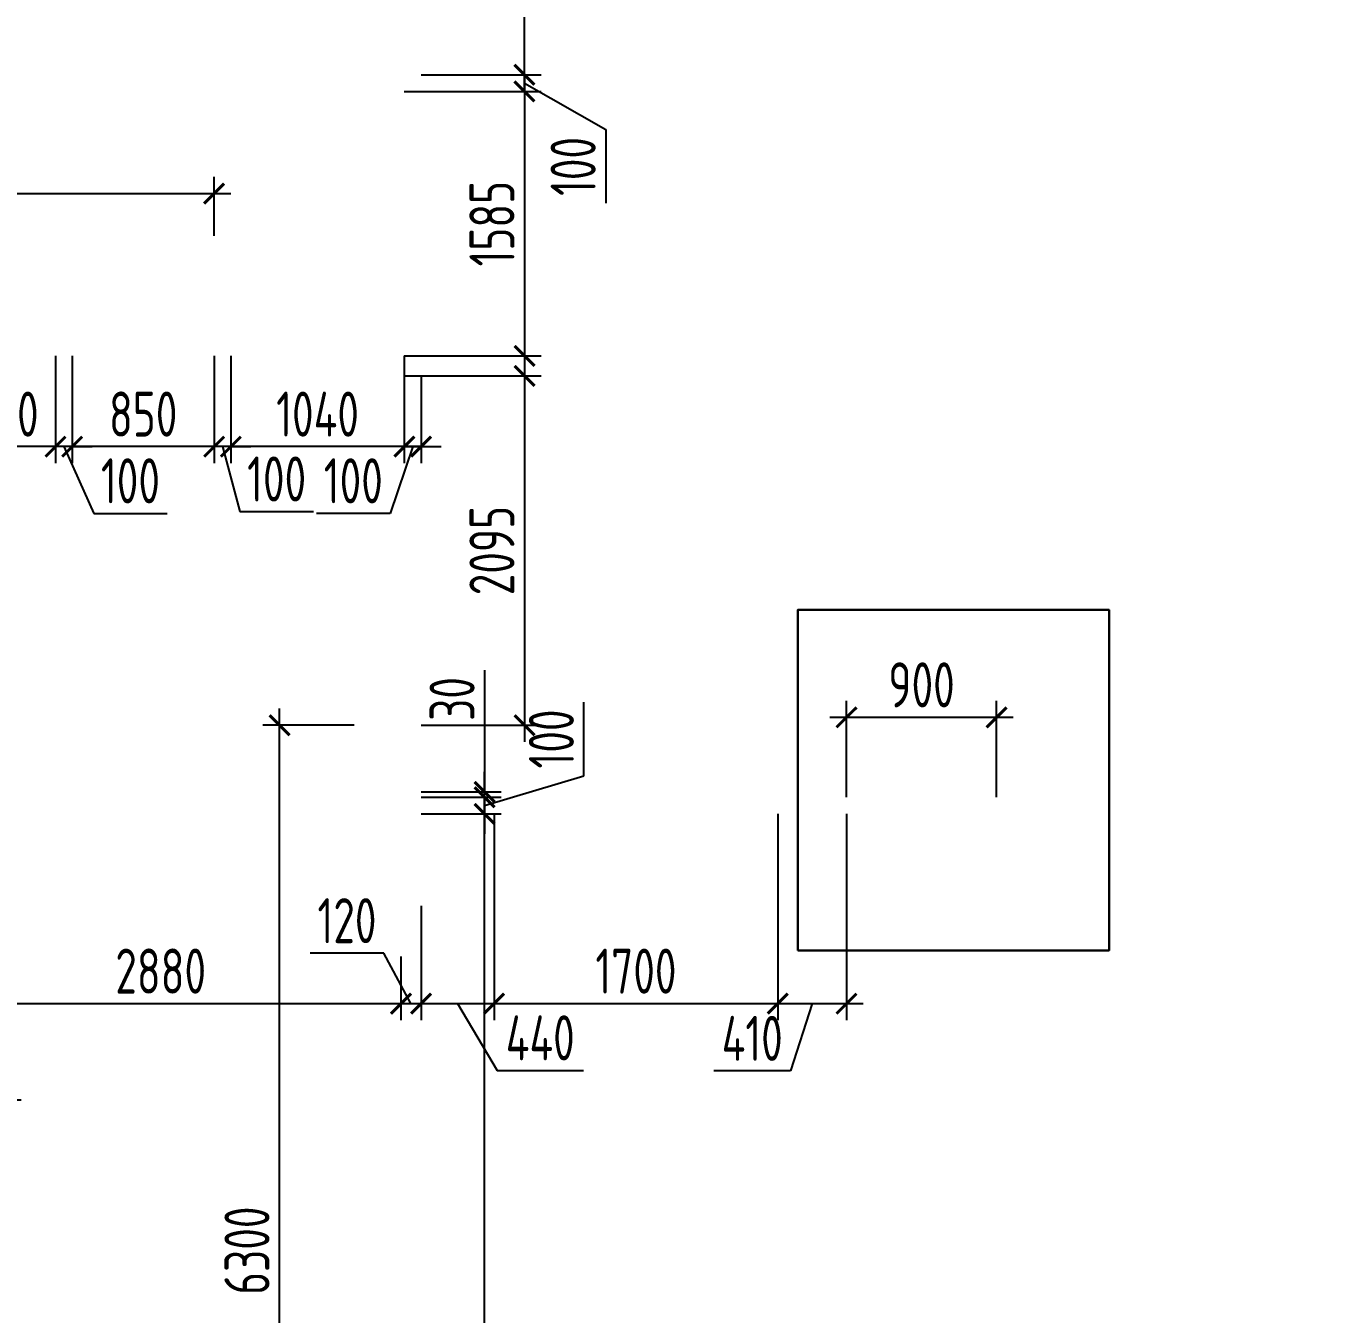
# Model space of a CAD drawing. Header units: millimetres. Extents: x -350007 to 536090, y -888 to 198380.
# Drawn here: x -202402 to -194634, y 103270 to 110994 of the extents above; entities that cross this region are included whole.
import ezdxf

# ---------------------------------------------------------------- set-up
doc = ezdxf.new("R2010")
doc.units = ezdxf.units.MM
doc.layers.add('АР_Размеры нов.', color=15, linetype='Continuous', lineweight=0)
doc.styles.add('ISOCPEUR', font='isocpeur.ttf', dxfattribs={"width": 0.7})
doc.dimstyles.new('R_100', dxfattribs={"dimtxt": 270, "dimasz": 120, "dimexe": 100, "dimexo": 0, "dimgap": 60, "dimtad": 1, "dimdec": 0, "dimrnd": 5, "dimzin": 0, "dimdsep": 46, "dimtxsty": 'ISOCPEUR', "dimblk": 'ARCHTICK', "dimcen": 0, "dimdle": 100, "dimclrd": 256, "dimclre": 256, "dimclrt": 256, "dimadec": 0, "dimazin": 0, "dimtfac": 2, "dimtdec": 0, "dimtofl": 0, "dimtmove": 1, "dimatfit": 3, "dimfxl": 1, "dimtvp": 3, "dimtolj": 1, "dimtzin": 0, "dimarcsym": 0})

# ---------------------------------------------------------------- blocks, each defined once
blk = doc.blocks.new('_ArchTick')
at = {"color": 0, "linetype": 'ByBlock', "const_width": 0.15}
blk.add_lwpolyline([(-0.5, -0.5), (0.5, 0.5)], dxfattribs=at)
blk = doc.blocks.new('*D3033')
at = {"layer": 'АР_Размеры нов.', "lineweight": -2, "ltscale": 500, "transparency": 16777216}
for p, q in [((-199652.6, 96170.7), (-199652.6, 106369.4)), ((-200033.9, 106269.4), (-199552.6, 106269.4)), ((-200033.9, 96270.7), (-199552.6, 96270.7))]:
    blk.add_line(p, q, dxfattribs=at)
at = {"layer": 'АР_Размеры нов.', "lineweight": -2, "ltscale": 500, "transparency": 16777216, "xscale": 120, "yscale": 120, "zscale": 120}
for p, rotation in [((-199652.6, 106269.4), 90), ((-199652.6, 96270.7), 270)]:
    blk.add_blockref('_ArchTick', p, dxfattribs=dict(at, rotation=rotation))
at = {"layer": 'АР_Размеры нов.', "lineweight": 13, "ltscale": 500, "transparency": 16777216, "insert": (-199847.6, 101270), "char_height": 270, "attachment_point": 5, "rotation": 90, "style": 'ISOCPEUR'}
blk.add_mtext('\\A1;10000', dxfattribs=at)
blk = doc.blocks.new('*D3035')
at = {"layer": 'АР_Размеры нов.', "lineweight": -2, "ltscale": 500, "transparency": 16777216}
for p, q in [((-203241.9, 104807.5), (-203241.9, 105231.6)), ((-203133.9, 104807.7), (-203133.9, 105231.6)), ((-203241.9, 105131.6), (-203361.9, 105131.6)), ((-203133.9, 105131.6), (-203241.9, 105131.6)), ((-203187.9, 105131.6), (-202834.2, 104555.5)), ((-203133.9, 105131.6), (-203013.9, 105131.6)), ((-202834.2, 104555.5), (-202430.7, 104555.5))]:
    blk.add_line(p, q, dxfattribs=at)
at = {"layer": 'АР_Размеры нов.', "lineweight": -2, "ltscale": 500, "transparency": 16777216, "xscale": 120, "yscale": 120, "zscale": 120}
blk.add_blockref('_ArchTick', (-203241.9, 105131.6), dxfattribs=at)
at = {"layer": 'АР_Размеры нов.', "lineweight": -2, "ltscale": 500, "transparency": 16777216, "xscale": 120, "yscale": 120, "zscale": 120, "rotation": 180}
blk.add_blockref('_ArchTick', (-203133.9, 105131.6), dxfattribs=at)
at = {"layer": 'АР_Размеры нов.', "lineweight": 13, "ltscale": 500, "transparency": 16777216, "insert": (-202632.5, 104750.5), "char_height": 270, "attachment_point": 5, "style": 'ISOCPEUR'}
blk.add_mtext('\\A1;110', dxfattribs=at)
blk = doc.blocks.new('*D3065')
at = {"layer": 'АР_Размеры нов.', "lineweight": -2, "ltscale": 500, "transparency": 16777216}
for p, q in [((-200153.9, 105414.4), (-200153.9, 105031.6)), ((-203033.9, 104807.7), (-203033.9, 105231.6)), ((-203133.9, 105131.6), (-200053.9, 105131.6))]:
    blk.add_line(p, q, dxfattribs=at)
at = {"layer": 'АР_Размеры нов.', "lineweight": -2, "ltscale": 500, "transparency": 16777216, "xscale": 120, "yscale": 120, "zscale": 120, "rotation": 180}
blk.add_blockref('_ArchTick', (-203033.9, 105131.6), dxfattribs=at)
at = {"layer": 'АР_Размеры нов.', "lineweight": -2, "ltscale": 500, "transparency": 16777216, "xscale": 120, "yscale": 120, "zscale": 120}
blk.add_blockref('_ArchTick', (-200153.9, 105131.6), dxfattribs=at)
at = {"layer": 'АР_Размеры нов.', "lineweight": 13, "ltscale": 500, "transparency": 16777216, "insert": (-201593.9, 105326.6), "char_height": 270, "attachment_point": 5, "style": 'ISOCPEUR'}
blk.add_mtext('\\A1;2880', dxfattribs=at)
blk = doc.blocks.new('*D3066')
at = {"layer": 'АР_Размеры нов.', "lineweight": -2, "ltscale": 500, "transparency": 16777216}
for p, q in [((-199595.8, 106269.4), (-199595.8, 105031.6)), ((-200033.9, 105717.8), (-200033.9, 105031.6)), ((-200133.9, 105131.6), (-199495.8, 105131.6)), ((-199814.9, 105131.6), (-199577.9, 104731.6)), ((-199577.9, 104731.6), (-199061, 104731.6))]:
    blk.add_line(p, q, dxfattribs=at)
at = {"layer": 'АР_Размеры нов.', "lineweight": -2, "ltscale": 500, "transparency": 16777216, "xscale": 120, "yscale": 120, "zscale": 120, "rotation": 180}
blk.add_blockref('_ArchTick', (-200033.9, 105131.6), dxfattribs=at)
at = {"layer": 'АР_Размеры нов.', "lineweight": -2, "ltscale": 500, "transparency": 16777216, "xscale": 120, "yscale": 120, "zscale": 120}
blk.add_blockref('_ArchTick', (-199595.8, 105131.6), dxfattribs=at)
at = {"layer": 'АР_Размеры нов.', "lineweight": 13, "ltscale": 500, "transparency": 16777216, "insert": (-199319.5, 104926.6), "char_height": 270, "attachment_point": 5, "style": 'ISOCPEUR'}
blk.add_mtext('\\A1;440', dxfattribs=at)
blk = doc.blocks.new('*D3067')
at = {"layer": 'АР_Размеры нов.', "lineweight": -2, "ltscale": 500, "transparency": 16777216}
for p, q in [((-199595.8, 106269.4), (-199595.8, 105031.6)), ((-197895.8, 106269.4), (-197895.8, 105031.6)), ((-199695.8, 105131.6), (-197795.8, 105131.6))]:
    blk.add_line(p, q, dxfattribs=at)
at = {"layer": 'АР_Размеры нов.', "lineweight": -2, "ltscale": 500, "transparency": 16777216, "xscale": 120, "yscale": 120, "zscale": 120, "rotation": 180}
blk.add_blockref('_ArchTick', (-199595.8, 105131.6), dxfattribs=at)
at = {"layer": 'АР_Размеры нов.', "lineweight": -2, "ltscale": 500, "transparency": 16777216, "xscale": 120, "yscale": 120, "zscale": 120}
blk.add_blockref('_ArchTick', (-197895.8, 105131.6), dxfattribs=at)
at = {"layer": 'АР_Размеры нов.', "lineweight": 13, "ltscale": 500, "transparency": 16777216, "insert": (-198745.8, 105326.6), "char_height": 270, "attachment_point": 5, "style": 'ISOCPEUR'}
blk.add_mtext('\\A1;1700', dxfattribs=at)
blk = doc.blocks.new('*D3068')
at = {"layer": 'АР_Размеры нов.', "lineweight": -2, "ltscale": 500, "transparency": 16777216}
for p, q in [((-197895.8, 106269.4), (-197895.8, 105031.6)), ((-197484, 106269.4), (-197484, 105031.6)), ((-197995.8, 105131.6), (-197384, 105131.6)), ((-197689.9, 105131.6), (-197818.9, 104728.5)), ((-197818.9, 104728.5), (-198279.1, 104728.5))]:
    blk.add_line(p, q, dxfattribs=at)
at = {"layer": 'АР_Размеры нов.', "lineweight": -2, "ltscale": 500, "transparency": 16777216, "xscale": 120, "yscale": 120, "zscale": 120, "rotation": 180}
blk.add_blockref('_ArchTick', (-197895.8, 105131.6), dxfattribs=at)
at = {"layer": 'АР_Размеры нов.', "lineweight": -2, "ltscale": 500, "transparency": 16777216, "xscale": 120, "yscale": 120, "zscale": 120}
blk.add_blockref('_ArchTick', (-197484, 105131.6), dxfattribs=at)
at = {"layer": 'АР_Размеры нов.', "lineweight": 13, "ltscale": 500, "transparency": 16777216, "insert": (-198049, 104923.5), "char_height": 270, "attachment_point": 5, "style": 'ISOCPEUR'}
blk.add_mtext('\\A1;410', dxfattribs=at)
blk = doc.blocks.new('*D3069')
at = {"layer": 'АР_Размеры нов.', "lineweight": -2, "ltscale": 500, "transparency": 16777216}
for p, q in [((-201173.4, 109015.3), (-201173.4, 108371.2)), ((-200133.9, 109015.3), (-200133.9, 108371.2)), ((-200033.9, 108471.2), (-201273.4, 108471.2))]:
    blk.add_line(p, q, dxfattribs=at)
at = {"layer": 'АР_Размеры нов.', "lineweight": -2, "ltscale": 500, "transparency": 16777216, "xscale": 120, "yscale": 120, "zscale": 120, "rotation": 180}
blk.add_blockref('_ArchTick', (-201173.4, 108471.2), dxfattribs=at)
at = {"layer": 'АР_Размеры нов.', "lineweight": -2, "ltscale": 500, "transparency": 16777216, "xscale": 120, "yscale": 120, "zscale": 120}
blk.add_blockref('_ArchTick', (-200133.9, 108471.2), dxfattribs=at)
at = {"layer": 'АР_Размеры нов.', "lineweight": 13, "ltscale": 500, "transparency": 16777216, "insert": (-200653.7, 108666.2), "char_height": 270, "attachment_point": 5, "style": 'ISOCPEUR'}
blk.add_mtext('\\A1;1040', dxfattribs=at)
blk = doc.blocks.new('*D3070')
at = {"layer": 'АР_Размеры нов.', "lineweight": -2, "ltscale": 500, "transparency": 16777216}
for p, q in [((-202124.1, 109015.3), (-202124.1, 108371.2)), ((-201273.4, 109015.3), (-201273.4, 108371.2)), ((-201173.4, 108471.2), (-202224.1, 108471.2))]:
    blk.add_line(p, q, dxfattribs=at)
at = {"layer": 'АР_Размеры нов.', "lineweight": -2, "ltscale": 500, "transparency": 16777216, "xscale": 120, "yscale": 120, "zscale": 120, "rotation": 180}
blk.add_blockref('_ArchTick', (-202124.1, 108471.2), dxfattribs=at)
at = {"layer": 'АР_Размеры нов.', "lineweight": -2, "ltscale": 500, "transparency": 16777216, "xscale": 120, "yscale": 120, "zscale": 120}
blk.add_blockref('_ArchTick', (-201273.4, 108471.2), dxfattribs=at)
at = {"layer": 'АР_Размеры нов.', "lineweight": 13, "ltscale": 500, "transparency": 16777216, "insert": (-201698.8, 108666.2), "char_height": 270, "attachment_point": 5, "style": 'ISOCPEUR'}
blk.add_mtext('\\A1;850', dxfattribs=at)
blk = doc.blocks.new('*D3071')
at = {"layer": 'АР_Размеры нов.', "lineweight": -2, "ltscale": 500, "transparency": 16777216}
for p, q in [((-202224.1, 109014.7), (-202224.1, 108371.2)), ((-202124.1, 109015.3), (-202124.1, 108371.2)), ((-202224.1, 108471.2), (-202344.1, 108471.2)), ((-202124.1, 108471.2), (-202224.1, 108471.2)), ((-202174.1, 108471.2), (-201995.6, 108071.2)), ((-202124.1, 108471.2), (-202004.1, 108471.2)), ((-201995.6, 108071.2), (-201554.3, 108071.2))]:
    blk.add_line(p, q, dxfattribs=at)
at = {"layer": 'АР_Размеры нов.', "lineweight": -2, "ltscale": 500, "transparency": 16777216, "xscale": 120, "yscale": 120, "zscale": 120}
blk.add_blockref('_ArchTick', (-202224.1, 108471.2), dxfattribs=at)
at = {"layer": 'АР_Размеры нов.', "lineweight": -2, "ltscale": 500, "transparency": 16777216, "xscale": 120, "yscale": 120, "zscale": 120, "rotation": 180}
blk.add_blockref('_ArchTick', (-202124.1, 108471.2), dxfattribs=at)
at = {"layer": 'АР_Размеры нов.', "lineweight": 13, "ltscale": 500, "transparency": 16777216, "insert": (-201775, 108266.2), "char_height": 270, "attachment_point": 5, "style": 'ISOCPEUR'}
blk.add_mtext('\\A1;100', dxfattribs=at)
blk = doc.blocks.new('*D3072')
at = {"layer": 'АР_Размеры нов.', "lineweight": -2, "ltscale": 500, "transparency": 16777216}
for p, q in [((-202822.4, 109015.3), (-202822.4, 108371.2)), ((-202224.1, 109014.7), (-202224.1, 108371.2)), ((-202124.1, 108471.2), (-202922.4, 108471.2))]:
    blk.add_line(p, q, dxfattribs=at)
at = {"layer": 'АР_Размеры нов.', "lineweight": -2, "ltscale": 500, "transparency": 16777216, "xscale": 120, "yscale": 120, "zscale": 120, "rotation": 180}
blk.add_blockref('_ArchTick', (-202822.4, 108471.2), dxfattribs=at)
at = {"layer": 'АР_Размеры нов.', "lineweight": -2, "ltscale": 500, "transparency": 16777216, "xscale": 120, "yscale": 120, "zscale": 120}
blk.add_blockref('_ArchTick', (-202224.1, 108471.2), dxfattribs=at)
at = {"layer": 'АР_Размеры нов.', "lineweight": 13, "ltscale": 500, "transparency": 16777216, "insert": (-202523.3, 108666.2), "char_height": 270, "attachment_point": 5, "style": 'ISOCPEUR'}
blk.add_mtext('\\A1;600', dxfattribs=at)
blk = doc.blocks.new('*D3075')
at = {"layer": 'АР_Размеры нов.', "lineweight": -2, "ltscale": 500, "transparency": 16777216}
for p, q in [((-199413.8, 110700.9), (-199413.8, 108915.3)), ((-200133.9, 110600.9), (-199313.8, 110600.9)), ((-200133.9, 109015.3), (-199313.8, 109015.3))]:
    blk.add_line(p, q, dxfattribs=at)
at = {"layer": 'АР_Размеры нов.', "lineweight": -2, "ltscale": 500, "transparency": 16777216, "xscale": 120, "yscale": 120, "zscale": 120}
for p, rotation in [((-199413.8, 110600.9), 90), ((-199413.8, 109015.3), 270)]:
    blk.add_blockref('_ArchTick', p, dxfattribs=dict(at, rotation=rotation))
at = {"layer": 'АР_Размеры нов.', "lineweight": 13, "ltscale": 500, "transparency": 16777216, "insert": (-199608.8, 109808.1), "char_height": 270, "attachment_point": 5, "rotation": 90, "style": 'ISOCPEUR'}
blk.add_mtext('\\A1;1585', dxfattribs=at)
blk = doc.blocks.new('*D3076')
at = {"layer": 'АР_Размеры нов.', "lineweight": -2, "ltscale": 500, "transparency": 16777216}
for p, q in [((-199413.8, 110700.9), (-199413.8, 110820.9)), ((-200033.9, 110700.9), (-199313.8, 110700.9)), ((-199413.8, 110600.9), (-199413.8, 110700.9)), ((-199413.8, 110650.9), (-198927.1, 110371.9)), ((-200133.9, 110600.9), (-199313.8, 110600.9)), ((-199413.8, 110600.9), (-199413.8, 110480.9)), ((-198927.1, 110371.9), (-198927.1, 109930.6))]:
    blk.add_line(p, q, dxfattribs=at)
at = {"layer": 'АР_Размеры нов.', "lineweight": -2, "ltscale": 500, "transparency": 16777216, "xscale": 120, "yscale": 120, "zscale": 120}
for p, rotation in [((-199413.8, 110700.9), 270), ((-199413.8, 110600.9), 90)]:
    blk.add_blockref('_ArchTick', p, dxfattribs=dict(at, rotation=rotation))
at = {"layer": 'АР_Размеры нов.', "lineweight": 13, "ltscale": 500, "transparency": 16777216, "insert": (-199122.1, 110151.2), "char_height": 270, "attachment_point": 5, "rotation": 90, "style": 'ISOCPEUR'}
blk.add_mtext('\\A1;100', dxfattribs=at)
blk = doc.blocks.new('*D3077')
at = {"layer": 'АР_Размеры нов.', "lineweight": -2, "ltscale": 500, "transparency": 16777216}
for p, q in [((-199413.8, 110600.9), (-199413.8, 112500.7)), ((-200033.9, 112400.7), (-199313.8, 112400.7)), ((-200033.9, 110700.9), (-199313.8, 110700.9))]:
    blk.add_line(p, q, dxfattribs=at)
at = {"layer": 'АР_Размеры нов.', "lineweight": -2, "ltscale": 500, "transparency": 16777216, "xscale": 120, "yscale": 120, "zscale": 120}
for p, rotation in [((-199413.8, 112400.7), 90), ((-199413.8, 110700.9), 270)]:
    blk.add_blockref('_ArchTick', p, dxfattribs=dict(at, rotation=rotation))
at = {"layer": 'АР_Размеры нов.', "lineweight": 13, "ltscale": 500, "transparency": 16777216, "insert": (-199608.8, 111550.8), "char_height": 270, "attachment_point": 5, "rotation": 90, "style": 'ISOCPEUR'}
blk.add_mtext('\\A1;1700', dxfattribs=at)
blk = doc.blocks.new('*D2349')
at = {"layer": 'АР_Размеры нов.', "lineweight": -2, "ltscale": 500, "transparency": 16777216}
for p, q in [((-200133.9, 108895.3), (-200133.9, 108371.2)), ((-200033.9, 108895.3), (-200033.9, 108371.2)), ((-200133.9, 108471.2), (-200253.9, 108471.2)), ((-200083.9, 108471.2), (-200218.9, 108071.2)), ((-200133.9, 108471.2), (-200033.9, 108471.2)), ((-200033.9, 108471.2), (-199913.9, 108471.2)), ((-200218.9, 108071.2), (-200660.2, 108071.2))]:
    blk.add_line(p, q, dxfattribs=at)
at = {"layer": 'АР_Размеры нов.', "lineweight": -2, "ltscale": 500, "transparency": 16777216, "xscale": 120, "yscale": 120, "zscale": 120}
blk.add_blockref('_ArchTick', (-200133.9, 108471.2), dxfattribs=at)
at = {"layer": 'АР_Размеры нов.', "lineweight": -2, "ltscale": 500, "transparency": 16777216, "xscale": 120, "yscale": 120, "zscale": 120, "rotation": 180}
blk.add_blockref('_ArchTick', (-200033.9, 108471.2), dxfattribs=at)
at = {"layer": 'АР_Размеры нов.', "lineweight": 13, "ltscale": 500, "transparency": 16777216, "insert": (-200439.5, 108266.2), "char_height": 270, "attachment_point": 5, "style": 'ISOCPEUR'}
blk.add_mtext('\\A1;100', dxfattribs=at)
blk = doc.blocks.new('*D2350')
at = {"layer": 'АР_Размеры нов.', "lineweight": -2, "ltscale": 500, "transparency": 16777216}
for p, q in [((-201273.4, 109015.3), (-201273.4, 108371.2)), ((-201173.4, 109015.3), (-201173.4, 108371.2)), ((-201273.4, 108471.2), (-201393.4, 108471.2)), ((-201173.4, 108471.2), (-201273.4, 108471.2)), ((-201223.4, 108471.2), (-201119.5, 108082.3)), ((-201173.4, 108471.2), (-201053.4, 108471.2)), ((-201119.5, 108082.3), (-200678.2, 108082.3))]:
    blk.add_line(p, q, dxfattribs=at)
at = {"layer": 'АР_Размеры нов.', "lineweight": -2, "ltscale": 500, "transparency": 16777216, "xscale": 120, "yscale": 120, "zscale": 120}
blk.add_blockref('_ArchTick', (-201273.4, 108471.2), dxfattribs=at)
at = {"layer": 'АР_Размеры нов.', "lineweight": -2, "ltscale": 500, "transparency": 16777216, "xscale": 120, "yscale": 120, "zscale": 120, "rotation": 180}
blk.add_blockref('_ArchTick', (-201173.4, 108471.2), dxfattribs=at)
at = {"layer": 'АР_Размеры нов.', "lineweight": 13, "ltscale": 500, "transparency": 16777216, "insert": (-200898.9, 108277.3), "char_height": 270, "attachment_point": 5, "style": 'ISOCPEUR'}
blk.add_mtext('\\A1;100', dxfattribs=at)
blk = doc.blocks.new('*D3116')
at = {"layer": 'АР_Размеры нов.', "lineweight": -2, "transparency": 16777216}
for p, q in [((-204654.8, 109634.7), (-204654.8, 110088.4)), ((-201273.4, 109734.7), (-201273.4, 110088.4)), ((-204754.8, 109988.4), (-201173.4, 109988.4))]:
    blk.add_line(p, q, dxfattribs=at)
at = {"layer": 'АР_Размеры нов.', "lineweight": -2, "transparency": 16777216, "xscale": 120, "yscale": 120, "zscale": 120, "rotation": 180}
blk.add_blockref('_ArchTick', (-204654.8, 109988.4), dxfattribs=at)
at = {"layer": 'АР_Размеры нов.', "lineweight": -2, "transparency": 16777216, "xscale": 120, "yscale": 120, "zscale": 120}
blk.add_blockref('_ArchTick', (-201273.4, 109988.4), dxfattribs=at)
at = {"layer": 'АР_Размеры нов.', "transparency": 16777216, "insert": (-202964.1, 110183.4), "char_height": 270, "attachment_point": 5, "style": 'ISOCPEUR'}
blk.add_mtext('\\A1;3380', dxfattribs=at)
blk = doc.blocks.new('*D3117')
at = {"layer": 'АР_Размеры нов.', "lineweight": -2, "transparency": 16777216}
for p, q in [((-199413.8, 108995.3), (-199413.8, 106700.7)), ((-200133.9, 108895.3), (-199313.8, 108895.3)), ((-200033.9, 106800.7), (-199313.8, 106800.7))]:
    blk.add_line(p, q, dxfattribs=at)
at = {"layer": 'АР_Размеры нов.', "lineweight": -2, "transparency": 16777216, "xscale": 120, "yscale": 120, "zscale": 120}
for p, rotation in [((-199413.8, 108895.3), 90), ((-199413.8, 106800.7), 270)]:
    blk.add_blockref('_ArchTick', p, dxfattribs=dict(at, rotation=rotation))
at = {"layer": 'АР_Размеры нов.', "transparency": 16777216, "insert": (-199608.8, 107848), "char_height": 270, "attachment_point": 5, "rotation": 90, "style": 'ISOCPEUR'}
blk.add_mtext('\\A1;2095', dxfattribs=at)
blk = doc.blocks.new('*D3128')
at = {"layer": 'АР_Размеры нов.', "lineweight": -2, "transparency": 16777216}
for p, q in [((-200881.8, 100400.7), (-200881.8, 106900.7)), ((-200433.9, 106800.7), (-200981.8, 106800.7)), ((-200433.9, 100500.7), (-200981.8, 100500.7))]:
    blk.add_line(p, q, dxfattribs=at)
at = {"layer": 'АР_Размеры нов.', "lineweight": -2, "transparency": 16777216, "xscale": 120, "yscale": 120, "zscale": 120}
for p, rotation in [((-200881.8, 106800.7), 90), ((-200881.8, 100500.7), 270)]:
    blk.add_blockref('_ArchTick', p, dxfattribs=dict(at, rotation=rotation))
at = {"layer": 'АР_Размеры нов.', "transparency": 16777216, "insert": (-201076.8, 103650.7), "char_height": 270, "attachment_point": 5, "rotation": 90, "style": 'ISOCPEUR'}
blk.add_mtext('\\A1;6300', dxfattribs=at)
blk = doc.blocks.new('*D4009')
at = {"layer": 'АР_Размеры нов.', "lineweight": -2, "transparency": 16777216}
for p, q in [((-200256.7, 105434.1), (-200698, 105434.1)), ((-200093.9, 105131.6), (-200256.7, 105434.1)), ((-200153.9, 105223), (-200153.9, 105031.6)), ((-200033.9, 105223), (-200033.9, 105031.6)), ((-200253.9, 105131.6), (-199933.9, 105131.6))]:
    blk.add_line(p, q, dxfattribs=at)
at = {"layer": 'АР_Размеры нов.', "lineweight": -2, "transparency": 16777216, "xscale": 120, "yscale": 120, "zscale": 120, "rotation": 180}
blk.add_blockref('_ArchTick', (-200153.9, 105131.6), dxfattribs=at)
at = {"layer": 'АР_Размеры нов.', "lineweight": -2, "transparency": 16777216, "xscale": 120, "yscale": 120, "zscale": 120}
blk.add_blockref('_ArchTick', (-200033.9, 105131.6), dxfattribs=at)
at = {"layer": 'АР_Размеры нов.', "transparency": 16777216, "insert": (-200477.4, 105629.1), "char_height": 270, "attachment_point": 5, "style": 'ISOCPEUR'}
blk.add_mtext('\\A1;120', dxfattribs=at)
blk = doc.blocks.new('*D4041')
at = {"layer": 'АР_Размеры нов.', "lineweight": -2, "transparency": 16777216}
for p, q in [((-199057.6, 106497.9), (-199057.6, 106939.2)), ((-199652.6, 106319.4), (-199057.6, 106497.9)), ((-199652.6, 106369.4), (-199652.6, 106489.4)), ((-200033.9, 106369.4), (-199552.6, 106369.4)), ((-199652.6, 106269.4), (-199652.6, 106369.4)), ((-200033.9, 106269.4), (-199552.6, 106269.4)), ((-199652.6, 106269.4), (-199652.6, 106149.4))]:
    blk.add_line(p, q, dxfattribs=at)
at = {"layer": 'АР_Размеры нов.', "lineweight": -2, "transparency": 16777216, "xscale": 120, "yscale": 120, "zscale": 120}
for p, rotation in [((-199652.6, 106369.4), 270), ((-199652.6, 106269.4), 90)]:
    blk.add_blockref('_ArchTick', p, dxfattribs=dict(at, rotation=rotation))
at = {"layer": 'АР_Размеры нов.', "transparency": 16777216, "insert": (-199252.6, 106718.5), "char_height": 270, "attachment_point": 5, "rotation": 90, "style": 'ISOCPEUR'}
blk.add_mtext('\\A1;100', dxfattribs=at)
blk = doc.blocks.new('*D4042')
at = {"layer": 'АР_Размеры нов.', "lineweight": -2, "transparency": 16777216}
for p, q in [((-199652.6, 107131.9), (-199652.6, 106400.7)), ((-199652.6, 106400.7), (-199652.6, 106520.7)), ((-200033.9, 106400.7), (-199552.6, 106400.7)), ((-200033.9, 106369.4), (-199552.6, 106369.4)), ((-199652.6, 106369.4), (-199652.6, 106400.7)), ((-199652.6, 106369.4), (-199652.6, 106249.4))]:
    blk.add_line(p, q, dxfattribs=at)
at = {"layer": 'АР_Размеры нов.', "lineweight": -2, "transparency": 16777216, "xscale": 120, "yscale": 120, "zscale": 120}
for p, rotation in [((-199652.6, 106400.7), 270), ((-199652.6, 106369.4), 90)]:
    blk.add_blockref('_ArchTick', p, dxfattribs=dict(at, rotation=rotation))
at = {"layer": 'АР_Размеры нов.', "transparency": 16777216, "insert": (-199847.6, 106958.5), "char_height": 270, "attachment_point": 5, "rotation": 90, "style": 'ISOCPEUR'}
blk.add_mtext('\\A1;30', dxfattribs=at)
blk = doc.blocks.new('*D4359')
at = {"layer": 'АР_Размеры нов.', "lineweight": -2, "transparency": 16777216}
for p, q in [((-197484, 106369.4), (-197484, 106948)), ((-196584.6, 106369.4), (-196584.6, 106948)), ((-196484.6, 106848), (-197584, 106848))]:
    blk.add_line(p, q, dxfattribs=at)
at = {"layer": 'АР_Размеры нов.', "lineweight": -2, "transparency": 16777216, "xscale": 120, "yscale": 120, "zscale": 120, "rotation": 180}
blk.add_blockref('_ArchTick', (-197484, 106848), dxfattribs=at)
at = {"layer": 'АР_Размеры нов.', "lineweight": -2, "transparency": 16777216, "xscale": 120, "yscale": 120, "zscale": 120}
blk.add_blockref('_ArchTick', (-196584.6, 106848), dxfattribs=at)
at = {"layer": 'АР_Размеры нов.', "transparency": 16777216, "insert": (-197034.3, 107043), "char_height": 270, "attachment_point": 5, "style": 'ISOCPEUR'}
blk.add_mtext('\\A1;900', dxfattribs=at)
blk = doc.blocks.new('*D7171')
at = {"layer": 'АР_Размеры нов.', "lineweight": -2, "transparency": 16777216}
for p, q in [((-301542.1, 115210.7), (-301542.1, 114752.6)), ((-301341.3, 115050.7), (-301341.3, 114752.6)), ((-301642.1, 114852.6), (-301241.3, 114852.6)), ((-301441.7, 114852.6), (-301263.2, 114257.6)), ((-301263.2, 114257.6), (-300784.1, 114257.6)), ((-182483.9, 67738.2), (-182925.2, 67738.2)), ((-182493.8, 67218.2), (-182483.9, 67738.2)), ((-182543.8, 66845.6), (-182543.8, 67318.2)), ((-182443.8, 66845.6), (-182443.8, 67318.2)), ((-182543.8, 67218.2), (-182663.8, 67218.2)), ((-182443.8, 67218.2), (-182543.8, 67218.2)), ((-182443.8, 67218.2), (-182323.8, 67218.2))]:
    blk.add_line(p, q, dxfattribs=at)
at = {"layer": 'АР_Размеры нов.', "lineweight": -2, "transparency": 16777216, "xscale": 120, "yscale": 120, "zscale": 120, "rotation": 180}
for p in [(-301542.1, 114852.6), (-182443.8, 67218.2)]:
    blk.add_blockref('_ArchTick', p, dxfattribs=at)
at = {"layer": 'АР_Размеры нов.', "lineweight": -2, "transparency": 16777216, "xscale": 120, "yscale": 120, "zscale": 120}
for p in [(-301341.3, 114852.6), (-182543.8, 67218.2)]:
    blk.add_blockref('_ArchTick', p, dxfattribs=at)
at = {"layer": 'АР_Размеры нов.', "transparency": 16777216, "char_height": 270, "attachment_point": 5, "style": 'ISOCPEUR'}
for s, insert in [('\\A1;200', (-301023.6, 114452.6)), ('\\A1;100', (-182704.5, 67933.2))]:
    blk.add_mtext(s, dxfattribs=dict(at, insert=insert))
blk = doc.blocks.new('*D7184')
at = {"layer": 'АР_Размеры нов.', "lineweight": -2, "transparency": 16777216}
for p, q in [((-186100.2, 131670.6), (-186002.7, 131995.6)), ((-186002.7, 131995.6), (-185655.9, 131995.6)), ((-186145.2, 131370.7), (-186145.2, 131770.6)), ((-186055.2, 131530.7), (-186055.2, 131770.6)), ((-186145.2, 131670.6), (-186265.2, 131670.6)), ((-186145.2, 131670.6), (-186055.2, 131670.6)), ((-186055.2, 131670.6), (-185935.2, 131670.6)), ((-281863.4, 59884.7), (-281863.4, 59308.8)), ((-281179, 59884.7), (-281179, 59308.8)), ((-281963.4, 59408.8), (-281079, 59408.8))]:
    blk.add_line(p, q, dxfattribs=at)
at = {"layer": 'АР_Размеры нов.', "lineweight": -2, "transparency": 16777216, "xscale": 120, "yscale": 120, "zscale": 120}
for p in [(-186145.2, 131670.6), (-281179, 59408.8)]:
    blk.add_blockref('_ArchTick', p, dxfattribs=at)
at = {"layer": 'АР_Размеры нов.', "lineweight": -2, "transparency": 16777216, "xscale": 120, "yscale": 120, "zscale": 120, "rotation": 180}
for p in [(-186055.2, 131670.6), (-281863.4, 59408.8)]:
    blk.add_blockref('_ArchTick', p, dxfattribs=at)
at = {"layer": 'АР_Размеры нов.', "transparency": 16777216, "char_height": 270, "attachment_point": 5, "style": 'ISOCPEUR'}
for s, insert in [('\\A1;90', (-185829.3, 132190.6)), ('\\A1;685', (-281521.2, 59603.8))]:
    blk.add_mtext(s, dxfattribs=dict(at, insert=insert))
blk = doc.blocks.new('*D7185')
at = {"layer": 'АР_Размеры нов.', "lineweight": -2, "transparency": 16777216}
for p, q in [((-152915.4, 120873.4), (-152915.4, 121314.7)), ((-153510.4, 120694.9), (-152915.4, 120873.4)), ((-153510.4, 120520.7), (-153510.4, 120869.1)), ((-154303.9, 120769.1), (-153410.4, 120769.1)), ((-154463.9, 120620.7), (-153410.4, 120620.7)), ((-280686, 59784.7), (-280686, 60786.4)), ((-281179, 60686.4), (-280586, 60686.4)), ((-281179, 59884.7), (-280586, 59884.7))]:
    blk.add_line(p, q, dxfattribs=at)
at = {"layer": 'АР_Размеры нов.', "lineweight": -2, "transparency": 16777216, "xscale": 120, "yscale": 120, "zscale": 120}
for p, rotation in [((-153510.4, 120769.1), 90), ((-153510.4, 120620.7), 270), ((-280686, 60686.4), 90), ((-280686, 59884.7), 270)]:
    blk.add_blockref('_ArchTick', p, dxfattribs=dict(at, rotation=rotation))
at = {"layer": 'АР_Размеры нов.', "transparency": 16777216, "char_height": 270, "attachment_point": 5, "rotation": 90, "style": 'ISOCPEUR'}
for s, insert in [('\\A1;150', (-153110.4, 121094.1)), ('\\A1;800', (-280881, 60285.5))]:
    blk.add_mtext(s, dxfattribs=dict(at, insert=insert))
blk = doc.blocks.new('*D7186')
at = {"layer": 'АР_Размеры нов.', "lineweight": -2, "transparency": 16777216}
for p, q in [((-172392.8, 113364.4), (-172392.8, 115310.7)), ((-171328.9, 115210.7), (-172492.8, 115210.7)), ((-171328.9, 113464.4), (-172492.8, 113464.4)), ((-280686, 59984.7), (-280686, 55406)), ((-281179, 59884.7), (-280586, 59884.7)), ((-281179, 55506), (-280586, 55506))]:
    blk.add_line(p, q, dxfattribs=at)
at = {"layer": 'АР_Размеры нов.', "lineweight": -2, "transparency": 16777216, "xscale": 120, "yscale": 120, "zscale": 120}
for p, rotation in [((-172392.8, 115210.7), 90), ((-172392.8, 113464.4), 270), ((-280686, 59884.7), 90), ((-280686, 55506), 270)]:
    blk.add_blockref('_ArchTick', p, dxfattribs=dict(at, rotation=rotation))
at = {"layer": 'АР_Размеры нов.', "transparency": 16777216, "char_height": 270, "attachment_point": 5, "rotation": 90, "style": 'ISOCPEUR'}
for s, insert in [('\\A1;1745', (-172587.8, 114337.6)), ('\\A1;4380', (-280881, 57695.3))]:
    blk.add_mtext(s, dxfattribs=dict(at, insert=insert))

msp = doc.modelspace()

# ---------------------------------------------------------------- linework, layer by layer
at = {"color": 12, "lineweight": 30, "true_color": 0xe00000}
msp.add_lwpolyline([(-197775.9, 105450.9), (-195910.4, 105450.9), (-195910.4, 107492.7), (-197775.9, 107492.7)], close=True, dxfattribs=at)

# ---------------------------------------------------------------- dimensions: what is measured, and where the dimension line sits
at = {"layer": 'АР_Размеры нов.'}
for base, p1, p2, picture, middle in [((-186055.2, 131670.6), (-186145.2, 131370.7), (-186055.2, 131530.7), '*D7184', (-185942.7, 132190.6)), ((-281179, 59408.8), (-281863.4, 59884.7), (-281179, 59884.7), '*D7184', (-281521.2, 59603.8)), ((-301341.3, 114852.6), (-301542.1, 115210.7), (-301341.3, 115050.7), '*D7171', (-301203.2, 114452.6)), ((-201273.4, 109988.4), (-204654.8, 109634.7), (-201273.4, 109734.7), '*D3116', (-202964.1, 110183.4)), ((-197484, 106848), (-196584.6, 106369.4), (-197484, 106369.4), '*D4359', (-197034.3, 107043))]:
    dim = msp.add_linear_dim(base=base, p1=p1, p2=p2, dimstyle='R_100', override={"dimpost": '\\X'}, dxfattribs=at)
    dim.commit()
    dim.dimension.update_dxf_attribs({"geometry": picture, "text_midpoint": middle})
for base, p1, p2, picture, middle in [((-153510.4, 120769.1), (-154463.9, 120620.7), (-154303.9, 120769.1), '*D7185', (-153110.4, 120933.4)), ((-280686, 60686.4), (-281179, 59884.7), (-281179, 60686.4), '*D7185', (-280881, 60285.5)), ((-172392.8, 115210.7), (-171328.9, 113464.4), (-171328.9, 115210.7), '*D7186', (-172587.8, 114337.6)), ((-280686, 55506), (-281179, 59884.7), (-281179, 55506), '*D7186', (-280881, 57695.3)), ((-199413.8, 106800.7), (-200133.9, 108895.3), (-200033.9, 106800.7), '*D3117', (-199608.8, 107848)), ((-199652.6, 106369.4), (-200033.9, 106269.4), (-200033.9, 106369.4), '*D4041', (-199252.6, 106557.9)), ((-200881.8, 106800.7), (-200433.9, 100500.7), (-200433.9, 106800.7), '*D3128', (-201076.8, 103650.7))]:
    dim = msp.add_linear_dim(base=base, p1=p1, p2=p2, angle=90, dimstyle='R_100', override={"dimpost": '\\X'}, dxfattribs=at)
    dim.commit()
    dim.dimension.update_dxf_attribs({"geometry": picture, "text_midpoint": middle})
for base, p1, p2, picture, middle in [((-182543.8, 67218.2), (-182443.8, 66845.6), (-182543.8, 66845.6), '*D7171', (-182543.9, 67738.2)), ((-200033.9, 105131.6), (-200153.9, 105223), (-200033.9, 105223), '*D4009', (-200316.7, 105434.1))]:
    dim = msp.add_linear_dim(base=base, p1=p1, p2=p2, dimstyle='R_100', override={"dimpost": '\\X'}, dxfattribs=at)
    dim.commit()
    dim.dimension.update_dxf_attribs({"geometry": picture, "text_midpoint": middle, "dimtype": 160})
at = {"layer": 'АР_Размеры нов.', "lineweight": 13, "ltscale": 500}
for base, p1, p2, picture, middle in [((-199413.8, 112400.7), (-200033.9, 110700.9), (-200033.9, 112400.7), '*D3077', (-199608.8, 111550.8)), ((-199413.8, 109015.3), (-200133.9, 110600.9), (-200133.9, 109015.3), '*D3075', (-199608.8, 109808.1)), ((-199652.6, 106269.4), (-200033.9, 96270.7), (-200033.9, 106269.4), '*D3033', (-199847.6, 101270))]:
    dim = msp.add_linear_dim(base=base, p1=p1, p2=p2, angle=90, dimstyle='R_100', override={"dimpost": '\\X'}, dxfattribs=at)
    dim.commit()
    dim.dimension.update_dxf_attribs({"geometry": picture, "text_midpoint": middle})
dim = msp.add_linear_dim(base=(-199413.8, 110700.9), p1=(-200133.9, 110600.9), p2=(-200033.9, 110700.9), angle=90, dimstyle='R_100', override={"dimpost": '\\X'}, dxfattribs=at)
dim.commit()
dim.dimension.update_dxf_attribs({"geometry": '*D3076', "text_midpoint": (-198927.1, 110311.9), "dimtype": 160})
for base, p1, p2, picture, middle in [((-202822.4, 108471.2), (-202224.1, 109014.7), (-202822.4, 109015.3), '*D3072', (-202523.3, 108666.2)), ((-202124.1, 108471.2), (-201273.4, 109015.3), (-202124.1, 109015.3), '*D3070', (-201698.8, 108666.2)), ((-201173.3857, 108471.2282), (-200133.9151, 109015.2778), (-201173.3857, 109015.2778), '*D3069', (-200653.6504, 108666.2282)), ((-197895.8, 105131.6), (-199595.8, 106269.4), (-197895.8, 106269.4), '*D3067', (-198745.8, 105326.6)), ((-200153.9, 105131.6), (-203033.9, 104807.7), (-200153.9, 105414.4), '*D3065', (-201593.9, 105326.6))]:
    dim = msp.add_linear_dim(base=base, p1=p1, p2=p2, dimstyle='R_100', override={"dimpost": '\\X'}, dxfattribs=at)
    dim.commit()
    dim.dimension.update_dxf_attribs({"geometry": picture, "text_midpoint": middle})
for base, p1, p2, picture, middle in [((-202224.1, 108471.2), (-202124.1, 109015.3), (-202224.1, 109014.7), '*D3071', (-201935.6, 108071.2)), ((-201273.4, 108471.2), (-201173.4, 109015.3), (-201273.4, 109015.3), '*D2350', (-201059.5, 108082.3)), ((-200033.9, 108471.2), (-200133.9, 108895.3), (-200033.9, 108895.3), '*D2349', (-200278.9, 108071.2)), ((-199595.8, 105131.6), (-200033.9, 105717.8), (-199595.8, 106269.4), '*D3066', (-199517.9, 104731.6)), ((-197484, 105131.6), (-197895.8, 106269.4), (-197484, 106269.4), '*D3068', (-197878.9, 104728.5)), ((-203241.9, 105131.6), (-203133.9, 104807.7), (-203241.9, 104807.5), '*D3035', (-202774.2, 104555.5))]:
    dim = msp.add_linear_dim(base=base, p1=p1, p2=p2, dimstyle='R_100', override={"dimpost": '\\X'}, dxfattribs=at)
    dim.commit()
    dim.dimension.update_dxf_attribs({"geometry": picture, "text_midpoint": middle, "dimtype": 160})
at = {"layer": 'АР_Размеры нов.'}
dim = msp.add_linear_dim(base=(-199652.6, 106400.7), p1=(-200033.9, 106369.4), p2=(-200033.9, 106400.7), angle=90, dimstyle='R_100', override={"dimpost": '\\X'}, dxfattribs=at)
dim.commit()
dim.dimension.update_dxf_attribs({"geometry": '*D4042', "text_midpoint": (-199708.8, 106958.5), "dimtype": 160})

doc.saveas('drawing.dxf')
